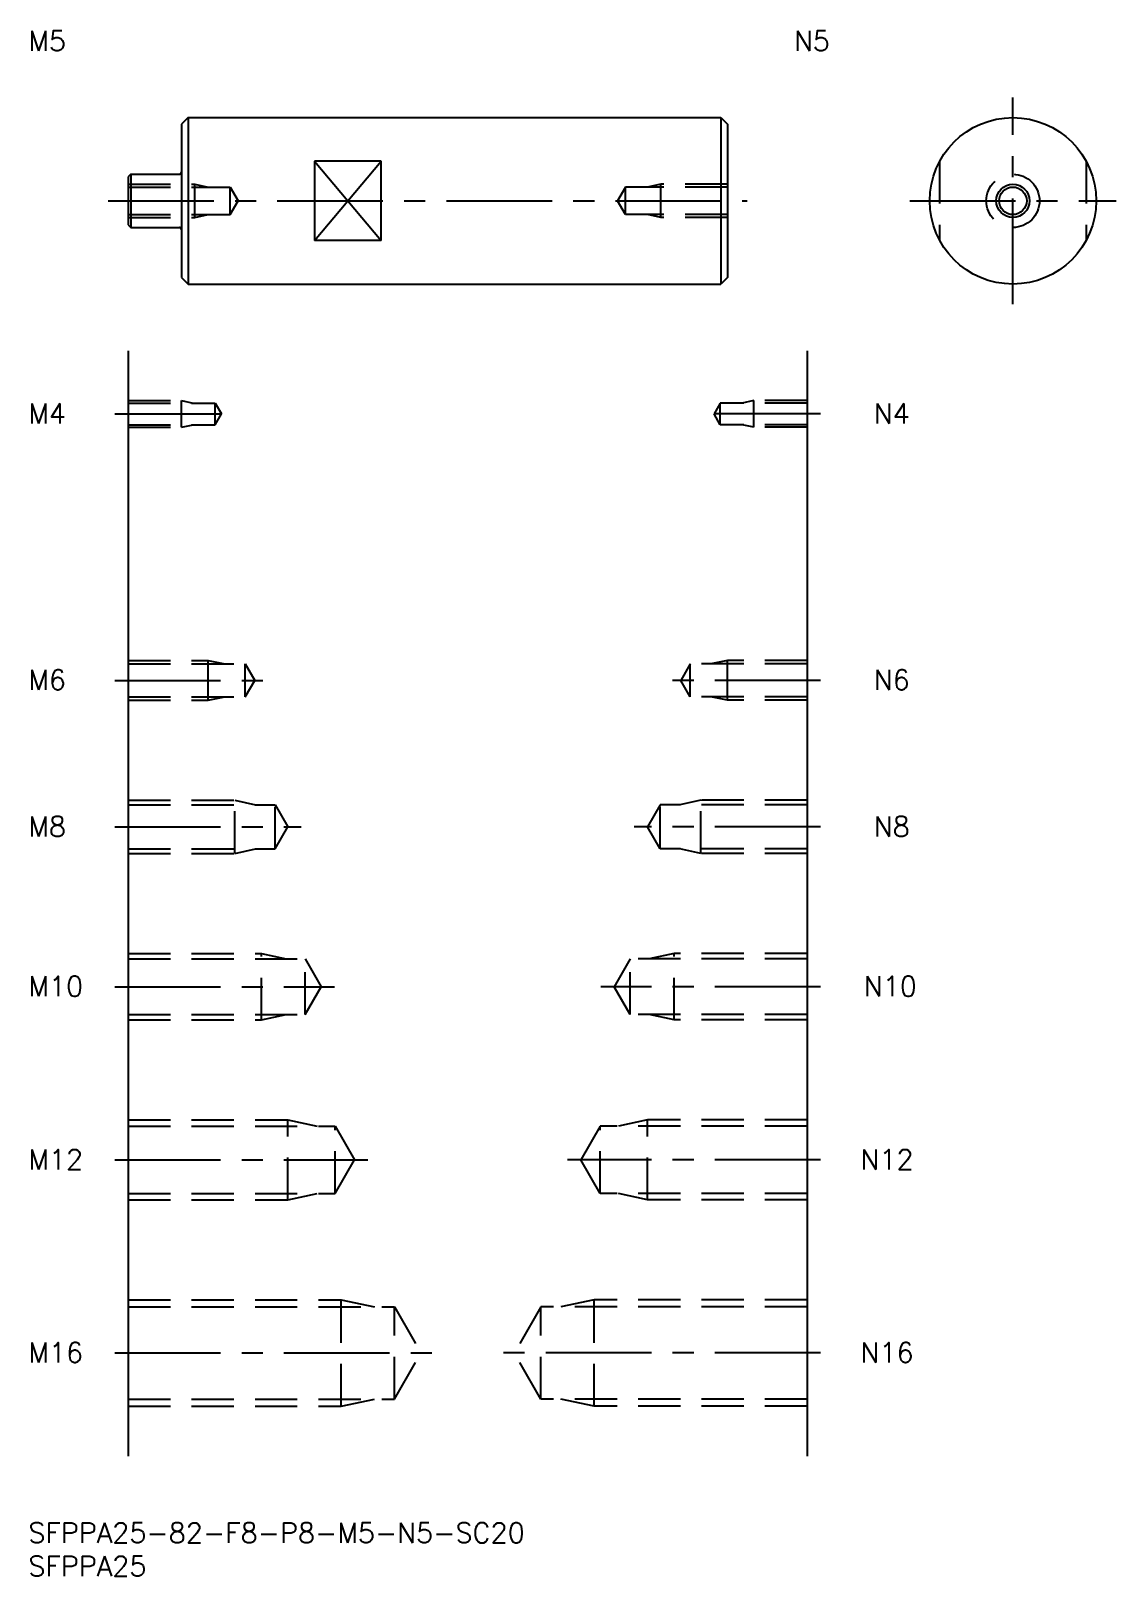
# Model space of a CAD drawing. Extents: x 0 to 163, y -8 to 224.
import ezdxf

# ---------------------------------------------------------------- set-up
doc = ezdxf.new("R2010")
doc.units = 0
doc.header["$LTSCALE"] = 0.5
doc.linetypes.add('CENTER', pattern=[50.8, 31.75, -6.35, 6.35, -6.35])
doc.linetypes.add('DASHED', pattern=[19.05, 12.7, -6.35])
for name, color, linetype in [('MSM_CENTER', 1, 'CENTER'), ('MSM_CONTINUOUS', 7, 'CONTINUOUS'), ('MSM_DASHED', 4, 'DASHED'), ('MSM_NARROW', 5, 'CONTINUOUS'), ('MSM_PART_NUMBER', 7, 'CONTINUOUS')]:
    doc.layers.add(name, color=color, linetype=linetype)
doc.styles.get("Standard").update_dxf_attribs({"font": 'txt.shx', "height": 3, "bigfont": 'bigfont.shx'})

# ---------------------------------------------------------------- blocks, each defined once
blk = doc.blocks.new('*U4')
at = {"layer": 'MSM_PART_NUMBER'}
blk.add_text('SFPPA25-82-F8-P8-M5-N5-SC20', height=3, dxfattribs=at).set_placement((0, -3))
blk = doc.blocks.new('*U5')
at = {"layer": 'MSM_PART_NUMBER'}
blk.add_text('SFPPA25', height=3, dxfattribs=at).set_placement((0, -8))
blk = doc.blocks.new('*U6')
at = {"layer": 'MSM_PART_NUMBER'}
blk.add_text('M16', height=3, dxfattribs=at).set_placement((0, 24.06))
blk = doc.blocks.new('*U7')
at = {"layer": 'MSM_PART_NUMBER'}
blk.add_text('M12', height=3, dxfattribs=at).set_placement((0, 53.06))
blk = doc.blocks.new('*U8')
at = {"layer": 'MSM_PART_NUMBER'}
blk.add_text('M10', height=3, dxfattribs=at).set_placement((0, 79.06))
blk = doc.blocks.new('*U9')
at = {"layer": 'MSM_PART_NUMBER'}
blk.add_text('M8', height=3, dxfattribs=at).set_placement((0, 103.06))
blk = doc.blocks.new('*U10')
at = {"layer": 'MSM_PART_NUMBER'}
blk.add_text('M6', height=3, dxfattribs=at).set_placement((0, 125.06))
blk = doc.blocks.new('*U11')
at = {"layer": 'MSM_PART_NUMBER'}
blk.add_text('M5', height=3, dxfattribs=at).set_placement((0, 221.02))
blk = doc.blocks.new('*U12')
at = {"layer": 'MSM_PART_NUMBER'}
blk.add_text('N16', height=3, dxfattribs=at).set_placement((125, 24.06))
blk = doc.blocks.new('*U13')
at = {"layer": 'MSM_PART_NUMBER'}
blk.add_text('N12', height=3, dxfattribs=at).set_placement((125, 53.06))
blk = doc.blocks.new('*U14')
at = {"layer": 'MSM_PART_NUMBER'}
blk.add_text('N10', height=3, dxfattribs=at).set_placement((125.5, 79.06))
blk = doc.blocks.new('*U15')
at = {"layer": 'MSM_PART_NUMBER'}
blk.add_text('N8', height=3, dxfattribs=at).set_placement((127, 103.06))
blk = doc.blocks.new('*U16')
at = {"layer": 'MSM_PART_NUMBER'}
blk.add_text('N6', height=3, dxfattribs=at).set_placement((127, 125.06))
blk = doc.blocks.new('*U17')
at = {"layer": 'MSM_PART_NUMBER'}
blk.add_text('N5', height=3, dxfattribs=at).set_placement((115, 221.02))
blk = doc.blocks.new('*U18')
at = {"layer": 'MSM_PART_NUMBER'}
blk.add_text('N4', height=3, dxfattribs=at).set_placement((127, 165.06))
blk = doc.blocks.new('*U19')
at = {"layer": 'MSM_PART_NUMBER'}
blk.add_text('M4', height=3, dxfattribs=at).set_placement((0, 165.06))

msp = doc.modelspace()

# ---------------------------------------------------------------- linework, layer by layer
at = {"layer": 'MSM_CENTER'}
for p, q in [((147.89, 183), (147.89, 214)), ((12, 198.5), (108, 198.5)), ((132.39, 198.5), (163.39, 198.5)), ((13, 166.5), (31, 166.5)), ((119, 166.5), (101, 166.5)), ((13, 126.5), (36, 126.5)), ((119, 126.5), (96, 126.5)), ((13, 104.5), (41, 104.5)), ((119, 104.5), (91, 104.5)), ((13, 80.5), (46, 80.5)), ((119, 80.5), (86, 80.5)), ((13, 54.5), (51, 54.5)), ((119, 54.5), (81, 54.5)), ((13, 25.5), (61, 25.5)), ((119, 25.5), (71, 25.5))]:
    msp.add_line(p, q, dxfattribs=at)
at = {"layer": 'MSM_CONTINUOUS'}
for p, q in [((24, 211), (23, 210)), ((23, 210), (23, 187)), ((24, 211), (104, 211)), ((24, 211), (24, 186)), ((104, 211), (105, 210)), ((104, 211), (104, 186)), ((105, 210), (105, 187)), ((43, 204.44), (43, 192.56)), ((53, 204.44), (43, 204.44)), ((53, 192.56), (53, 204.44)), ((15.4, 202.5), (15, 202.1)), ((15, 202.1), (15, 194.9)), ((15.4, 202.5), (15.4, 194.5)), ((15.4, 202.5), (22.7, 202.5)), ((15, 194.9), (15.4, 194.5)), ((15.4, 194.5), (22.7, 194.5)), ((53, 192.56), (43, 192.56)), ((23, 187), (24, 186)), ((24, 186), (104, 186)), ((105, 187), (104, 186)), ((15, 176), (15, 10)), ((117, 176), (117, 10))]:
    msp.add_line(p, q, dxfattribs=at)
for radius in [12.5, 2.07]:
    msp.add_circle((147.89, 198.5), radius, dxfattribs=at)
for centre, start, end in [((22.7, 202.8), 270, 0), ((22.7, 194.2), 0, 90)]:
    msp.add_arc(centre, 0.3, start, end, dxfattribs=at)
at = {"layer": 'MSM_DASHED'}
for p, q in [((136.89, 204.44), (136.89, 192.56)), ((158.89, 204.44), (158.89, 192.56)), ((15, 201), (25, 201)), ((15, 200.57), (30.31, 200.57)), ((25, 196), (25, 201)), ((25, 201), (27, 200.57)), ((30.31, 196.43), (30.31, 200.57)), ((30.31, 200.57), (31.5, 198.5)), ((89.69, 200.57), (88.5, 198.5)), ((105, 200.57), (89.69, 200.57)), ((89.69, 196.43), (89.69, 200.57)), ((95, 201), (93, 200.57)), ((105, 201), (95, 201)), ((95, 196), (95, 201)), ((30.31, 196.43), (31.5, 198.5)), ((89.69, 196.43), (88.5, 198.5)), ((15, 196.43), (30.31, 196.43)), ((15, 196), (25, 196)), ((25, 196), (27, 196.43)), ((105, 196.43), (89.69, 196.43)), ((95, 196), (93, 196.43)), ((105, 196), (95, 196)), ((15, 168.5), (23, 168.5)), ((15, 168.12), (28.06, 168.12)), ((23, 164.5), (23, 168.5)), ((23, 168.5), (24.75, 168.12)), ((28.06, 164.88), (28.06, 168.12)), ((28.06, 168.12), (29, 166.5)), ((103.94, 168.12), (103, 166.5)), ((117, 168.12), (103.94, 168.12)), ((103.94, 164.88), (103.94, 168.12)), ((109, 168.5), (107.25, 168.12)), ((117, 168.5), (109, 168.5)), ((109, 164.5), (109, 168.5)), ((15, 164.88), (28.06, 164.88)), ((23, 164.5), (24.75, 164.88)), ((28.06, 164.88), (29, 166.5)), ((103.94, 164.88), (103, 166.5)), ((117, 164.88), (103.94, 164.88)), ((109, 164.5), (107.25, 164.88)), ((15, 164.5), (23, 164.5)), ((117, 164.5), (109, 164.5)), ((15, 129.5), (27, 129.5)), ((15, 128.96), (32.58, 128.96)), ((27, 123.5), (27, 129.5)), ((27, 129.5), (29.5, 128.96)), ((32.58, 124.04), (32.58, 128.96)), ((32.58, 128.96), (34, 126.5)), ((99.42, 128.96), (98, 126.5)), ((117, 128.96), (99.42, 128.96)), ((99.42, 124.04), (99.42, 128.96)), ((105, 129.5), (102.5, 128.96)), ((117, 129.5), (105, 129.5)), ((105, 123.5), (105, 129.5)), ((32.58, 124.04), (34, 126.5)), ((99.42, 124.04), (98, 126.5)), ((15, 124.04), (32.58, 124.04)), ((15, 123.5), (27, 123.5)), ((27, 123.5), (29.5, 124.04)), ((117, 124.04), (99.42, 124.04)), ((105, 123.5), (102.5, 124.04)), ((117, 123.5), (105, 123.5)), ((15, 108.5), (31, 108.5)), ((15, 107.82), (37.08, 107.82)), ((31, 100.5), (31, 108.5)), ((31, 108.5), (34.12, 107.82)), ((37.08, 101.18), (37.08, 107.82)), ((37.08, 107.82), (39, 104.5)), ((94.92, 107.82), (93, 104.5)), ((94.92, 101.18), (94.92, 107.82)), ((117, 107.82), (94.92, 107.82)), ((101, 108.5), (97.88, 107.82)), ((101, 100.5), (101, 108.5)), ((117, 108.5), (101, 108.5)), ((37.08, 101.18), (39, 104.5)), ((94.92, 101.18), (93, 104.5)), ((15, 101.18), (37.08, 101.18)), ((15, 100.5), (31, 100.5)), ((31, 100.5), (34.12, 101.18)), ((117, 101.18), (94.92, 101.18)), ((101, 100.5), (97.88, 101.18)), ((117, 100.5), (101, 100.5)), ((15, 85.5), (35, 85.5)), ((15, 84.69), (41.58, 84.69)), ((35, 75.5), (35, 85.5)), ((35, 85.5), (38.75, 84.69)), ((41.58, 76.31), (41.58, 84.69)), ((41.58, 84.69), (44, 80.5)), ((90.42, 84.69), (88, 80.5)), ((90.42, 76.31), (90.42, 84.69)), ((117, 84.69), (90.42, 84.69)), ((97, 85.5), (93.25, 84.69)), ((97, 75.5), (97, 85.5)), ((117, 85.5), (97, 85.5)), ((41.58, 76.31), (44, 80.5)), ((90.42, 76.31), (88, 80.5)), ((15, 76.31), (41.58, 76.31)), ((15, 75.5), (35, 75.5)), ((35, 75.5), (38.75, 76.31)), ((117, 76.31), (90.42, 76.31)), ((97, 75.5), (93.25, 76.31)), ((117, 75.5), (97, 75.5)), ((15, 60.5), (39, 60.5)), ((39, 48.5), (39, 60.5)), ((39, 60.5), (43.37, 59.55)), ((93, 60.5), (88.63, 59.55)), ((93, 48.5), (93, 60.5)), ((117, 60.5), (93, 60.5)), ((15, 59.55), (46.08, 59.55)), ((46.08, 49.45), (46.08, 59.55)), ((46.08, 59.55), (49, 54.5)), ((85.92, 59.55), (83, 54.5)), ((85.92, 49.45), (85.92, 59.55)), ((117, 59.55), (85.92, 59.55)), ((46.08, 49.45), (49, 54.5)), ((85.92, 49.45), (83, 54.5)), ((15, 49.45), (46.08, 49.45)), ((39, 48.5), (43.37, 49.45)), ((117, 49.45), (85.92, 49.45)), ((93, 48.5), (88.63, 49.45)), ((15, 48.5), (39, 48.5)), ((117, 48.5), (93, 48.5)), ((15, 33.5), (47, 33.5)), ((47, 17.5), (47, 33.5)), ((47, 33.5), (52, 32.42)), ((85, 33.5), (80, 32.42)), ((85, 17.5), (85, 33.5)), ((117, 33.5), (85, 33.5)), ((15, 32.42), (55.01, 32.42)), ((55.01, 18.58), (55.01, 32.42)), ((55.01, 32.42), (59, 25.5)), ((76.99, 32.42), (73, 25.5)), ((76.99, 18.58), (76.99, 32.42)), ((117, 32.42), (76.99, 32.42)), ((55.01, 18.58), (59, 25.5)), ((76.99, 18.58), (73, 25.5)), ((15, 18.58), (55.01, 18.58)), ((47, 17.5), (52, 18.58)), ((117, 18.58), (76.99, 18.58)), ((85, 17.5), (80, 18.58)), ((15, 17.5), (47, 17.5)), ((117, 17.5), (85, 17.5))]:
    msp.add_line(p, q, dxfattribs=at)
msp.add_circle((147.89, 198.5), 4, dxfattribs=at)
at = {"layer": 'MSM_NARROW'}
for p, q in [((43, 204.44), (53, 192.56)), ((43, 192.56), (53, 204.44))]:
    msp.add_line(p, q, dxfattribs=at)
msp.add_circle((147.89, 198.5), 2.5, dxfattribs=at)

# ---------------------------------------------------------------- block references
at = {"layer": 'MSM_CONTINUOUS'}
for name in ['*U11', '*U17', '*U19', '*U18', '*U10', '*U16', '*U9', '*U15', '*U8', '*U14', '*U7', '*U13', '*U6', '*U12', '*U4', '*U5']:
    msp.add_blockref(name, (0, 0), dxfattribs=at)

doc.saveas('drawing.dxf')
